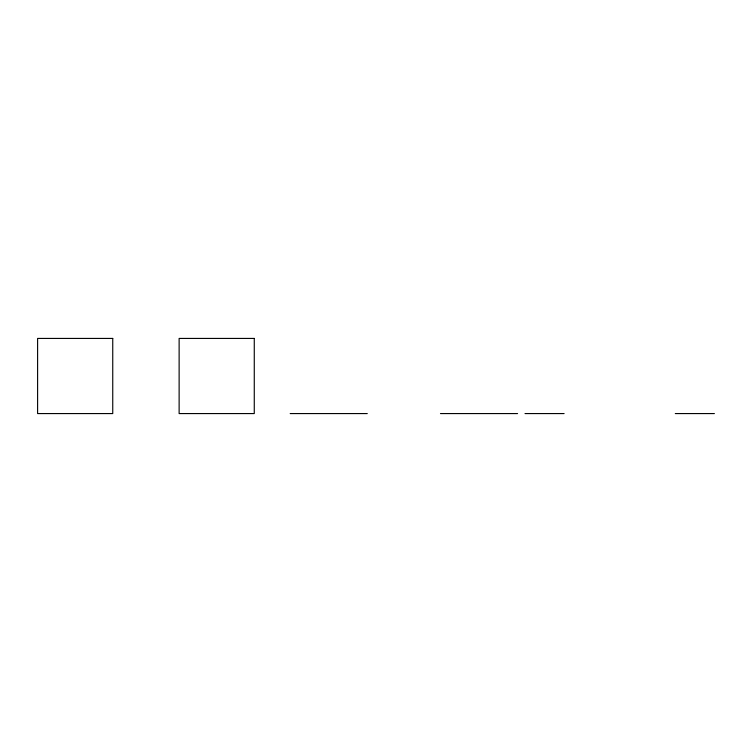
<?xml version="1.0" encoding="UTF-8"?>
<svg xmlns="http://www.w3.org/2000/svg" width="752" height="752" viewBox="0 0 752 752"><rect width="100%" height="100%" fill="white"/><g stroke="black" fill="none" stroke-linecap="round" stroke-linejoin="round"><path stroke-width="1.13" d="M290.187 413.572L367.286 413.572M440.475 413.572L517.573 413.572M525.009 413.572L564.113 413.572M675.296 413.572L714.4 413.572M112.744 338.428L37.6 338.428L37.6 413.572L112.744 413.572L112.744 338.428M254.27 338.428L179.126 338.428L179.126 413.572L254.27 413.572L254.27 338.428"/></g></svg>
